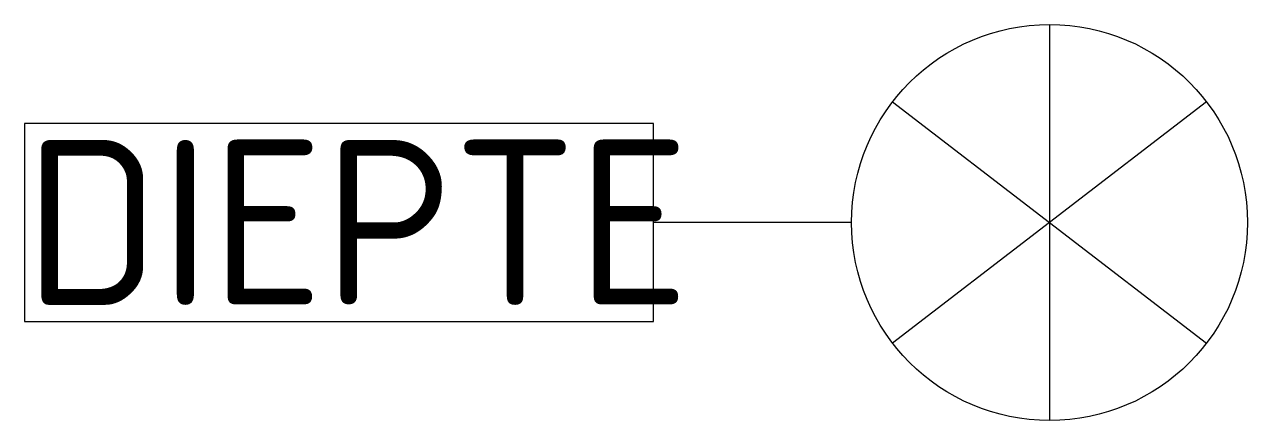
# Model space of a CAD drawing. Extents: x -15.5 to 3, y -3 to 3.
import ezdxf

# ---------------------------------------------------------------- set-up
doc = ezdxf.new("R2010")
doc.units = 0
doc.header["$LTSCALE"] = 0.2
doc.styles.add('NLCS-ISO', font='NLCS-ISO.ttf')

msp = doc.modelspace()

# ---------------------------------------------------------------- linework, layer by layer
for p, q in [((0, 3.003), (0, -3.003)), ((-2.382, 1.828), (2.382, -1.828)), ((2.382, 1.828), (-2.382, -1.828)), ((-3.003, 0), (-6.006, 0))]:
    msp.add_line(p, q)
at = {"flags": 128}
msp.add_lwpolyline([(-6.006, 1.501), (-15.547, 1.501), (-15.547, -1.501), (-6.006, -1.501)], close=True, dxfattribs=at)
at = {"color": 0, "linetype": 'Continuous'}
msp.add_circle((0, 0), 3.003, dxfattribs=at)

# ---------------------------------------------------------------- texts
at = {"style": 'NLCS-ISO'}
msp.add_attdef('DIEPTE', (-15.547, -1.249), '-00,00', height=2.5, dxfattribs=at)

doc.saveas('drawing.dxf')
